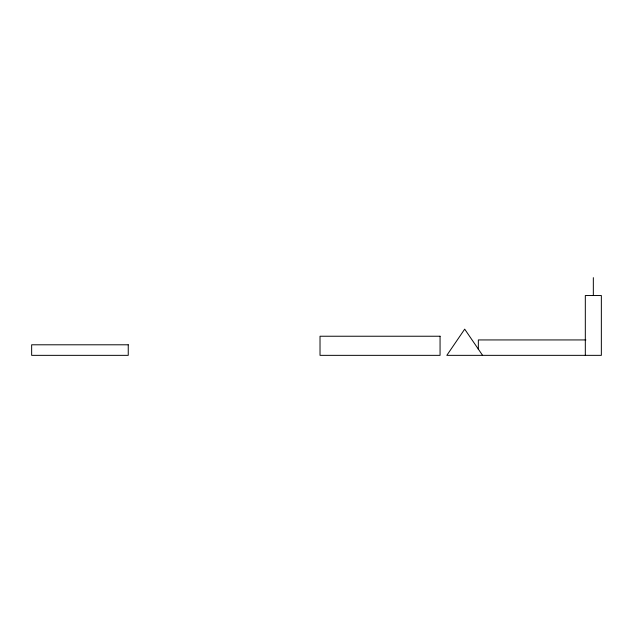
<?xml version="1.0" encoding="UTF-8"?>
<svg xmlns="http://www.w3.org/2000/svg" width="633" height="633" viewBox="0 0 633 633"><rect width="100%" height="100%" fill="white"/><g stroke="black" fill="none" stroke-linecap="round" stroke-linejoin="round"><path stroke-width="0.95" d="M585.905 339.937L478.342 339.937L478.342 349.566M482.583 355.35L464.701 329.144L446.819 355.35L601.35 355.35L601.35 295.532L585.319 295.532L585.319 355.35M593.335 277.65L593.335 295.532M440.062 336.234L320.021 336.234L320.021 355.35L440.062 355.35L440.062 336.234M128.246 344.795L31.65 344.795L31.65 355.35L128.246 355.35L128.246 344.795"/></g></svg>
